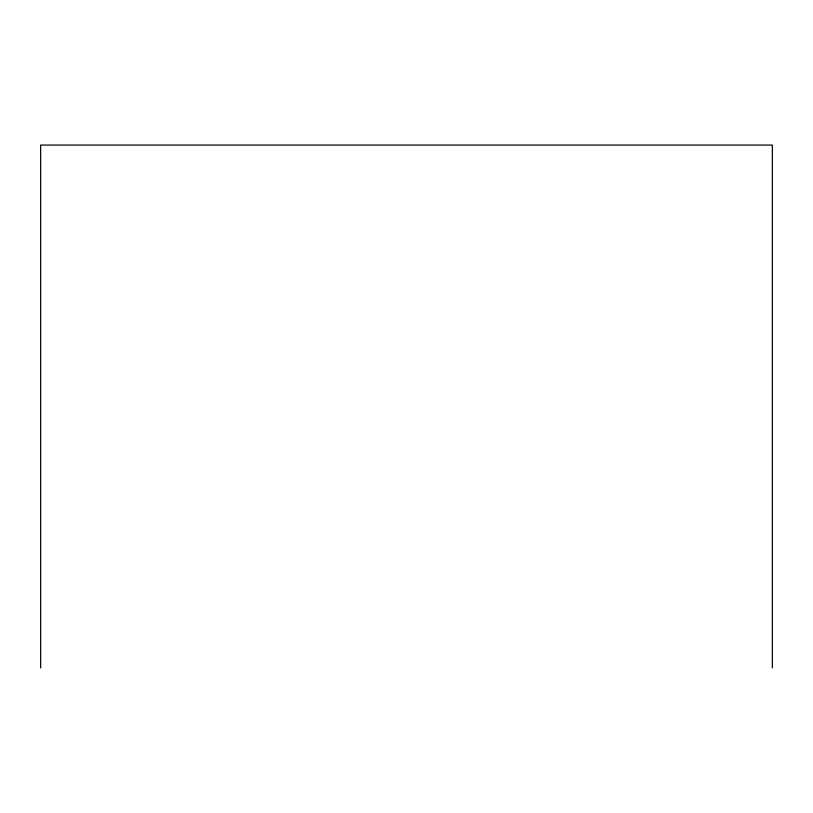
<?xml version="1.0" encoding="UTF-8"?>
<svg xmlns="http://www.w3.org/2000/svg" width="813" height="813" viewBox="0 0 813 813"><rect width="100%" height="100%" fill="white"/><g stroke="black" fill="none" stroke-linecap="round" stroke-linejoin="round"><path stroke-width="1.22" d="M772.35 667.94L772.35 145.06L40.65 145.06L40.65 667.94"/></g></svg>
